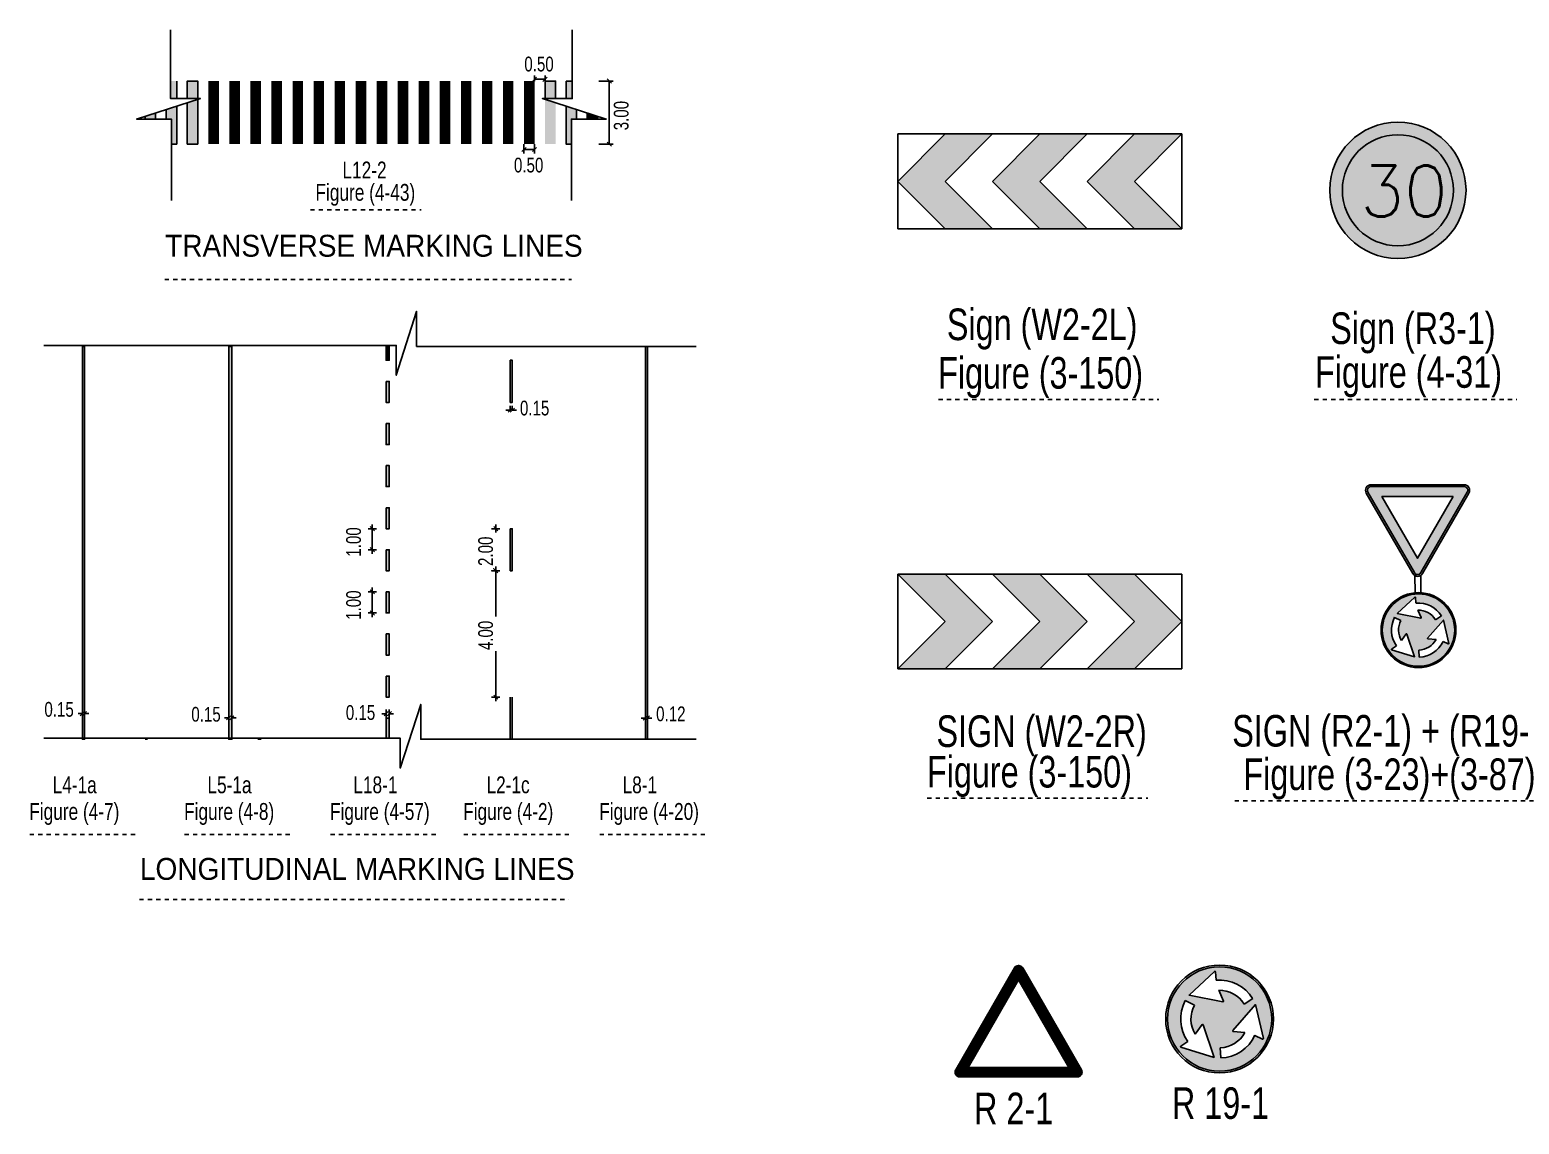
# Model space of a CAD drawing. Header units: metres. Extents: x 427982 to 431722, y 2905273 to 2906993.
# Drawn here: x 427982 to 428335.9, y 2905746.8 to 2906006.7 of the extents above; entities that cross this region are included whole.
import ezdxf
from ezdxf.enums import TextEntityAlignment as Align
from ezdxf.lldxf.tags import DXFTag

# ---------------------------------------------------------------- set-up
doc = ezdxf.new("R2010")
doc.units = ezdxf.units.M
doc.linetypes.add('TI-620 150-200', pattern=[2, 1, -1])
for name, color, linetype in [('6_HAHI_Hatch Details 1.1', 7, 'Continuous'), ('TI-DETAILS', 7, 'Continuous'), ('TI-MARKING', 7, 'Continuous')]:
    doc.layers.add(name, color=color, linetype=linetype)
doc.styles.add('DIM', font='simplex.shx')
doc.styles.add('JEREC', font='swisscl.ttf')
doc.styles.get("Standard").update_dxf_attribs({"font": 'simplex.shx'})
tags = doc.linetypes.add('TI-LE', pattern='A,66.702581,-0.059557,["L.E",DIM,S=1,R=0,X=0,Y=-0.439865],-2.345205,61.327337', length=130.43468).pattern_tags.tags
tags[6] = DXFTag(74, 10)

# ---------------------------------------------------------------- blocks, each defined once
blk = doc.blocks.new('R2-1')
at = {"layer": 'TI-MARKING'}
h = blk.add_hatch(dxfattribs=at)
h.set_pattern_fill('ANSI31', color=1, scale=0.149766, angle=315, style=0)
h.set_pattern_definition([(360, (428436.662826, 2906204.24851), (0, 0.0187207537), [])])
h.paths.add_polyline_path([(428216.9, 2905781.04), (428204.92, 2905760.29), (428228.88, 2905760.29)], flags=16)
edge = h.paths.add_edge_path()
edge.add_line((428231.84, 2905759.72), (428217.89, 2905783.89))
edge.add_arc((428216.9, 2905783.32), 1.14, 30, 150)
edge.add_line((428215.92, 2905783.89), (428201.97, 2905759.72))
edge.add_arc((428202.95, 2905759.15), 1.14, 150, 270)
edge.add_line((428202.95, 2905758.01), (428230.85, 2905758.01))
edge.add_arc((428230.85, 2905759.15), 1.14, 270, 390)
for p, q in [((428215.92, 2905783.89), (428201.97, 2905759.72)), ((428231.84, 2905759.72), (428217.89, 2905783.89)), ((428216.9, 2905781.04), (428204.92, 2905760.29)), ((428228.88, 2905760.29), (428216.9, 2905781.04)), ((428204.92, 2905760.29), (428228.88, 2905760.29)), ((428202.95, 2905758.01), (428230.85, 2905758.01))]:
    blk.add_line(p, q, dxfattribs=at)
for centre, start, end in [((428216.9, 2905783.32), 30, 150), ((428202.95, 2905759.15), 150, 270), ((428230.85, 2905759.15), 270, 30)]:
    blk.add_arc(centre, 1.14, start, end, dxfattribs=at)
blk = doc.blocks.new('W2-2R')
at = {"layer": 'TI-DETAILS'}
for points in [[(428199.46, 2905877.46), (428188.21, 2905877.46), (428199.46, 2905866.21), (428210.71, 2905866.21)], [(428221.96, 2905877.46), (428210.71, 2905877.46), (428221.96, 2905866.21), (428233.21, 2905866.21)], [(428244.37, 2905877.46), (428233.21, 2905877.46), (428244.37, 2905866.3)], [(428244.46, 2905877.46), (428244.37, 2905877.46), (428244.37, 2905866.3), (428244.46, 2905866.21), (428255.71, 2905866.21)], [(428210.71, 2905866.21), (428199.46, 2905866.21), (428188.21, 2905854.96), (428199.46, 2905854.96)], [(428210.71, 2905854.96), (428221.96, 2905854.96), (428233.21, 2905866.21), (428221.96, 2905866.21)], [(428233.21, 2905854.96), (428244.37, 2905854.96), (428244.37, 2905866.12)], [(428244.46, 2905866.21), (428244.37, 2905866.12), (428244.37, 2905854.96), (428244.46, 2905854.96), (428255.71, 2905866.21)]]:
    blk.add_hatch(color=1, dxfattribs=at).paths.add_polyline_path(points)
for p, q in [((428188.21, 2905877.46), (428188.21, 2905854.96)), ((428255.71, 2905877.46), (428188.21, 2905877.46)), ((428188.21, 2905877.46), (428199.46, 2905866.21)), ((428210.71, 2905866.21), (428199.46, 2905877.46)), ((428210.71, 2905877.46), (428221.96, 2905866.21)), ((428233.21, 2905866.21), (428221.96, 2905877.46)), ((428233.21, 2905877.46), (428244.46, 2905866.21)), ((428255.71, 2905866.21), (428244.46, 2905877.46)), ((428255.71, 2905854.96), (428255.71, 2905877.46)), ((428199.46, 2905866.21), (428188.21, 2905854.96)), ((428199.46, 2905854.96), (428210.71, 2905866.21)), ((428221.96, 2905866.21), (428210.71, 2905854.96)), ((428221.96, 2905854.96), (428233.21, 2905866.21)), ((428244.46, 2905866.21), (428233.21, 2905854.96)), ((428244.46, 2905854.96), (428255.71, 2905866.21)), ((428188.21, 2905854.96), (428255.71, 2905854.96))]:
    blk.add_line(p, q, dxfattribs=at)
blk = doc.blocks.new('R19-1')
at = {"layer": 'TI-DETAILS'}
h = blk.add_hatch(color=162, dxfattribs=at)
h.paths.add_polyline_path([(428264.67, 2905784.16), (428264.67, 2905781.02, -0.259505), (428272.54, 2905776.65), (428270.51, 2905775.31, 0.262213), (428264.67, 2905778.59), (428264.67, 2905778.12), (428265.62, 2905776.04, -0.612487), (428265.47, 2905775.85), (428264.67, 2905776.01), (428264.67, 2905771.77), (428270.21, 2905771.77), (428273.23, 2905775.19), (428274.02, 2905771.77), (428277.06, 2905771.77, 0.414214)])
h.paths.add_polyline_path([(428270.21, 2905771.77), (428264.67, 2905771.77), (428264.67, 2905759.38, 0.414214), (428277.06, 2905771.77), (428274.02, 2905771.77), (428275.08, 2905767.18, -0.628527), (428274.89, 2905767.02), (428273.07, 2905767.89, -0.28398), (428264.97, 2905762.52), (428264.82, 2905764.95, 0.270708), (428270.69, 2905768.55), (428267.9, 2905768.81, -0.612487), (428267.81, 2905769.04)])
h.paths.add_polyline_path([(428264.67, 2905771.77), (428257.85, 2905771.77, 0.13973), (428258.88, 2905768.17), (428260.5, 2905770.46, -0.612487), (428260.74, 2905770.42), (428263.36, 2905762.65), (428255.49, 2905765.06, -0.628527), (428255.46, 2905765.3), (428257.12, 2905766.43, -0.154912), (428255.42, 2905771.77), (428252.29, 2905771.77, 0.414214), (428264.67, 2905759.38)])
h.paths.add_polyline_path([(428264.67, 2905776.01), (428257.44, 2905777.47), (428263.45, 2905783.08, -0.628527), (428263.68, 2905782.99), (428263.83, 2905780.98, -0.022795), (428264.67, 2905781.02), (428264.67, 2905784.16, 0.414214), (428252.29, 2905771.77), (428255.42, 2905771.77, -0.123629), (428256.52, 2905776.14), (428258.69, 2905775.05, 0.126204), (428257.85, 2905771.77), (428264.67, 2905771.77)])
for p, q in [((428263.83, 2905780.98), (428263.68, 2905782.99)), ((428265.62, 2905776.04), (428264.46, 2905778.59)), ((428270.51, 2905775.31), (428272.54, 2905776.65)), ((428258.69, 2905775.05), (428256.52, 2905776.14)), ((428260.5, 2905770.46), (428258.88, 2905768.17)), ((428257.12, 2905766.43), (428255.46, 2905765.3)), ((428267.9, 2905768.81), (428270.69, 2905768.55)), ((428273.07, 2905767.89), (428274.89, 2905767.02)), ((428264.82, 2905764.95), (428264.97, 2905762.52))]:
    blk.add_line(p, q, dxfattribs=at)
for points in [[(428263.68, 2905782.99, 0.628527), (428263.45, 2905783.08), (428257.44, 2905777.47), (428265.47, 2905775.85, 0.612487), (428265.62, 2905776.04)], [(428274.89, 2905767.02, 0.628527), (428275.08, 2905767.18), (428273.23, 2905775.19), (428267.81, 2905769.04, 0.612487), (428267.9, 2905768.81)], [(428255.46, 2905765.3, 0.628527), (428255.49, 2905765.06), (428263.36, 2905762.65), (428260.74, 2905770.42, 0.612487), (428260.5, 2905770.46)]]:
    blk.add_lwpolyline(points, format="xyb", dxfattribs=at)
for radius in [12.81, 12.39]:
    blk.add_circle((428264.67, 2905771.77), radius, dxfattribs=at)
for radius, start, end in [(9.25, 31.8093, 95.2233), (6.82, 31.2283, 91.8177), (9.25, 151.8093, 215.2233), (6.82, 151.2283, 211.8177), (6.82, 271.2283, 331.8177), (9.25, 271.8093, 335.2233)]:
    blk.add_arc((428264.67, 2905771.77), radius, start, end, dxfattribs=at)
blk = doc.blocks.new('W2-2L')
at = {"layer": 'TI-DETAILS'}
for points in [[(428199.46, 2905981.99), (428199.55, 2905981.99), (428199.55, 2905970.83), (428199.46, 2905970.74), (428188.21, 2905970.74)], [(428199.55, 2905981.99), (428210.71, 2905981.99), (428199.55, 2905970.83)], [(428221.96, 2905981.99), (428233.21, 2905981.99), (428221.96, 2905970.74), (428210.71, 2905970.74)], [(428244.46, 2905981.99), (428255.71, 2905981.99), (428244.46, 2905970.74), (428233.21, 2905970.74)], [(428199.46, 2905970.74), (428199.55, 2905970.64), (428199.55, 2905959.49), (428199.46, 2905959.49), (428188.21, 2905970.74)], [(428210.71, 2905959.49), (428199.55, 2905959.49), (428199.55, 2905970.64)], [(428233.21, 2905959.49), (428221.96, 2905959.49), (428210.71, 2905970.74), (428221.96, 2905970.74)], [(428233.21, 2905970.74), (428244.46, 2905970.74), (428255.71, 2905959.49), (428244.46, 2905959.49)]]:
    blk.add_hatch(color=1, dxfattribs=at).paths.add_polyline_path(points)
for p, q in [((428188.21, 2905959.49), (428188.21, 2905981.99)), ((428188.21, 2905981.99), (428255.71, 2905981.99)), ((428188.21, 2905970.74), (428199.46, 2905981.99)), ((428210.71, 2905981.99), (428199.46, 2905970.74)), ((428210.71, 2905970.74), (428221.96, 2905981.99)), ((428233.21, 2905981.99), (428221.96, 2905970.74)), ((428233.21, 2905970.74), (428244.46, 2905981.99)), ((428255.71, 2905981.99), (428244.46, 2905970.74)), ((428255.71, 2905981.99), (428255.71, 2905959.49)), ((428199.46, 2905959.49), (428188.21, 2905970.74)), ((428199.46, 2905970.74), (428210.71, 2905959.49)), ((428221.96, 2905959.49), (428210.71, 2905970.74)), ((428221.96, 2905970.74), (428233.21, 2905959.49)), ((428244.46, 2905959.49), (428233.21, 2905970.74)), ((428244.46, 2905970.74), (428255.71, 2905959.49)), ((428255.71, 2905959.49), (428188.21, 2905959.49))]:
    blk.add_line(p, q, dxfattribs=at)
blk = doc.blocks.new('R2-1+R19-1')
at = {"layer": 'TI-DETAILS'}
h = blk.add_hatch(color=1, dxfattribs=at)
h.paths.add_polyline_path([(428311.73, 2905898.25), (428300.69, 2905898.25, 0.57735), (428299.92, 2905896.91), (428307.02, 2905884.62), (428309.76, 2905884.62), (428303.26, 2905895.87), (428311.73, 2905895.87)])
h.paths.add_polyline_path([(428323.53, 2905896.91, 0.57735), (428322.76, 2905898.25), (428311.73, 2905898.25), (428311.73, 2905895.87), (428320.19, 2905895.87), (428313.69, 2905884.62), (428316.43, 2905884.62)])
h.paths.add_polyline_path([(428316.43, 2905884.62), (428313.69, 2905884.62), (428311.73, 2905881.21), (428311.73, 2905877.36, 0.267949), (428312.5, 2905877.8)])
h.paths.add_polyline_path([(428309.76, 2905884.62), (428307.02, 2905884.62), (428310.96, 2905877.8, 0.267949), (428311.73, 2905877.36), (428311.73, 2905881.21)])
h = blk.add_hatch(color=162, dxfattribs=at)
h.paths.add_polyline_path([(428311.93, 2905872.75), (428311.93, 2905870.57, -0.259505), (428317.38, 2905867.53), (428315.98, 2905866.6, 0.262213), (428311.93, 2905868.89), (428311.93, 2905868.55), (428312.58, 2905867.11, -0.612487), (428312.48, 2905866.98), (428311.93, 2905867.09), (428311.93, 2905864.15), (428315.77, 2905864.15), (428317.86, 2905866.52), (428318.41, 2905864.15), (428320.53, 2905864.15, 0.414214)])
h.paths.add_polyline_path([(428315.77, 2905864.15), (428311.93, 2905864.15), (428311.93, 2905855.55, 0.414214), (428320.53, 2905864.15), (428318.41, 2905864.15), (428319.15, 2905860.96, -0.628527), (428319.02, 2905860.85), (428317.76, 2905861.46, -0.28398), (428312.13, 2905857.73), (428312.03, 2905859.41, 0.270708), (428316.1, 2905861.91), (428314.16, 2905862.1, -0.612487), (428314.1, 2905862.25)])
h.paths.add_polyline_path([(428311.93, 2905864.15), (428307.19, 2905864.15, 0.13973), (428307.9, 2905861.65), (428309.03, 2905863.24, -0.612487), (428309.19, 2905863.21), (428311.01, 2905857.82), (428305.55, 2905859.49, -0.628527), (428305.52, 2905859.65), (428306.68, 2905860.44, -0.154912), (428305.5, 2905864.15), (428303.32, 2905864.15, 0.414214), (428311.93, 2905855.55)])
h.paths.add_polyline_path([(428311.93, 2905867.09), (428306.9, 2905868.1), (428311.08, 2905872, -0.628527), (428311.23, 2905871.94), (428311.34, 2905870.55, -0.022795), (428311.93, 2905870.57), (428311.93, 2905872.75, 0.414214), (428303.32, 2905864.15), (428305.5, 2905864.15, -0.123629), (428306.26, 2905867.18), (428307.77, 2905866.43, 0.126204), (428307.19, 2905864.15), (428311.93, 2905864.15)])
for p, q in [((428299.54, 2905896.69), (428310.57, 2905877.58)), ((428299.92, 2905896.91), (428310.96, 2905877.8)), ((428322.76, 2905898.69), (428300.69, 2905898.69)), ((428322.76, 2905898.25), (428300.69, 2905898.25)), ((428312.5, 2905877.8), (428323.53, 2905896.91)), ((428312.88, 2905877.58), (428323.92, 2905896.69)), ((428311.06, 2905877.09), (428311.11, 2905873.04)), ((428312.46, 2905877.13), (428312.51, 2905873.05)), ((428311.34, 2905870.55), (428311.23, 2905871.94)), ((428312.58, 2905867.11), (428311.78, 2905868.88)), ((428307.77, 2905866.43), (428306.26, 2905867.18)), ((428315.98, 2905866.6), (428317.38, 2905867.53)), ((428309.03, 2905863.24), (428307.9, 2905861.65)), ((428314.16, 2905862.1), (428316.1, 2905861.91)), ((428317.76, 2905861.46), (428319.02, 2905860.85)), ((428306.68, 2905860.44), (428305.52, 2905859.65)), ((428312.03, 2905859.41), (428312.13, 2905857.73))]:
    blk.add_line(p, q, dxfattribs=at)
blk.add_lwpolyline([(428320.19, 2905895.87), (428303.26, 2905895.87), (428311.73, 2905881.21)], close=True, dxfattribs=at)
for points in [[(428311.23, 2905871.94, 0.628527), (428311.08, 2905872), (428306.9, 2905868.1), (428312.48, 2905866.98, 0.612487), (428312.58, 2905867.11)], [(428319.02, 2905860.85, 0.628527), (428319.15, 2905860.96), (428317.86, 2905866.52), (428314.1, 2905862.25, 0.612487), (428314.16, 2905862.1)], [(428305.52, 2905859.65, 0.628527), (428305.55, 2905859.49), (428311.01, 2905857.82), (428309.19, 2905863.21, 0.612487), (428309.03, 2905863.24)]]:
    blk.add_lwpolyline(points, format="xyb", dxfattribs=at)
for radius in [8.9, 8.6]:
    blk.add_circle((428311.93, 2905864.15), radius, dxfattribs=at)
for centre, radius, start, end in [((428300.69, 2905897.36), 1.33, 90, 210), ((428300.69, 2905897.36), 0.89, 90, 210), ((428322.76, 2905897.36), 1.33, 330, 90), ((428322.76, 2905897.36), 0.89, 330, 90), ((428311.73, 2905878.24), 1.33, 210, 330), ((428311.73, 2905878.24), 0.89, 210, 330), ((428311.93, 2905864.15), 6.42, 31.8093, 95.2233), ((428311.93, 2905864.15), 4.74, 31.2283, 91.8177), ((428311.93, 2905864.15), 6.42, 151.8093, 215.2233), ((428311.93, 2905864.15), 4.74, 151.2283, 211.8177), ((428311.93, 2905864.15), 4.74, 271.2283, 331.8177), ((428311.93, 2905864.15), 6.42, 271.8093, 335.2233)]:
    blk.add_arc(centre, radius, start, end, dxfattribs=at)

msp = doc.modelspace()

# ---------------------------------------------------------------- hatches: boundary and pattern name
at = {"layer": '6_HAHI_Hatch Details 1.1'}
h = msp.add_hatch(color=256, dxfattribs=at)
h.dxf.hatch_style = 1
h.paths.add_polyline_path([(428011.87, 2905986.989), (428009.37, 2905986.19), (428009.37, 2905985.543), (428011.87, 2905985.543)])
h.paths.add_polyline_path([(428021.87, 2905994.572), (428019.37, 2905994.572), (428019.37, 2905990.383), (428021.87, 2905990.383)])
h = msp.add_hatch(color=256, dxfattribs=at)
h.dxf.hatch_style = 1
h.paths.add_polyline_path([(428016.87, 2905990.383), (428015.395, 2905990.383), (428015.395, 2905994.572), (428016.87, 2905994.572)])
h.paths.add_polyline_path([(428015.62, 2905979.572), (428015.62, 2905985.543), (428014.37, 2905985.543), (428014.37, 2905987.788), (428016.87, 2905988.587), (428016.87, 2905979.572)])
h = msp.add_hatch(color=256, dxfattribs=at)
h.dxf.hatch_style = 1
h.paths.add_polyline_path([(428106.889, 2905989.386), (428104.389, 2905990.185), (428104.389, 2905979.572), (428106.889, 2905979.572)])
h.paths.add_polyline_path([(428106.889, 2905994.572), (428104.389, 2905994.572), (428104.389, 2905990.383), (428106.889, 2905990.383)])
h = msp.add_hatch(color=256, dxfattribs=at)
h.dxf.hatch_style = 1
h.paths.add_polyline_path([(428109.389, 2905990.383), (428110.864, 2905990.383), (428110.864, 2905994.572), (428109.389, 2905994.572)])
h.paths.add_polyline_path([(428110.639, 2905979.572), (428110.639, 2905985.543), (428111.889, 2905985.543), (428111.889, 2905987.788), (428109.389, 2905988.587), (428109.389, 2905979.572)])
h = msp.add_hatch(color=256, dxfattribs=at)
h.dxf.hatch_style = 1
h.paths.add_polyline_path([(428019.37, 2905979.572), (428021.87, 2905979.572), (428021.87, 2905990.185), (428019.37, 2905989.386)])
h = msp.add_hatch(color=256, dxfattribs=at)
h.dxf.hatch_style = 1
h.paths.add_polyline_path([(428116.889, 2905986.19), (428114.389, 2905986.989), (428114.389, 2905985.543), (428116.889, 2905985.543)])
h = msp.add_hatch(color=1, dxfattribs=at)
h.dxf.hatch_style = 1
edge = h.paths.add_edge_path(flags=17)
edge.add_arc((428307.032, 2905968.622), 13.193, 0, 360)
edge = h.paths.add_edge_path()
edge.add_arc((428307.032, 2905968.622), 16.193, 0, 360)
h = msp.add_hatch(color=256, dxfattribs=at)
h.dxf.hatch_style = 1
edge = h.paths.add_edge_path()
edge.add_arc((428307.032, 2905968.622), 13.193, 0, 360)
at = {"layer": 'TI-DETAILS'}
for points in [[(427994.468, 2905931.55), (427994.468, 2905838.229), (427994.968, 2905838.229), (427994.968, 2905931.55)], [(428067.377, 2905931.55), (428066.627, 2905931.55), (428066.627, 2905928.229), (428067.377, 2905928.229)], [(428128.235, 2905931.55), (428128.235, 2905838.229), (428128.735, 2905838.229), (428128.735, 2905931.55)], [(428096.114, 2905918.229), (428096.614, 2905918.229), (428096.614, 2905928.229), (428096.114, 2905928.229)], [(428067.377, 2905923.229), (428066.627, 2905923.229), (428066.627, 2905918.229), (428067.377, 2905918.229)], [(428067.377, 2905913.229), (428066.627, 2905913.229), (428066.627, 2905908.229), (428067.377, 2905908.229)], [(428067.377, 2905903.229), (428066.627, 2905903.229), (428066.627, 2905898.229), (428067.377, 2905898.229)], [(428067.377, 2905893.229), (428066.627, 2905893.229), (428066.627, 2905888.229), (428067.377, 2905888.229)], [(428096.114, 2905878.229), (428096.614, 2905878.229), (428096.614, 2905888.229), (428096.114, 2905888.229)], [(428067.377, 2905883.229), (428066.627, 2905883.229), (428066.627, 2905878.229), (428067.377, 2905878.229)], [(428067.377, 2905873.229), (428066.627, 2905873.229), (428066.627, 2905868.229), (428067.377, 2905868.229)], [(428067.377, 2905863.229), (428066.627, 2905863.229), (428066.627, 2905858.229), (428067.377, 2905858.229)], [(428067.377, 2905853.229), (428066.627, 2905853.229), (428066.627, 2905848.229), (428067.377, 2905848.229)], [(428096.114, 2905838.229), (428096.614, 2905838.229), (428096.614, 2905848.229), (428096.114, 2905848.229)], [(428066.627, 2905838.454), (428067.377, 2905838.454), (428067.377, 2905843.229), (428066.627, 2905843.229)]]:
    msp.add_hatch(color=256, dxfattribs=at).paths.add_polyline_path(points)
h = msp.add_hatch(color=256, dxfattribs=at)
h.dxf.hatch_style = 1
h.paths.add_polyline_path([(428029.232, 2905838.229), (428029.232, 2905931.55), (428029.982, 2905931.55), (428029.982, 2905838.229)])

# ---------------------------------------------------------------- linework, layer by layer
for p, q in [((428101.889, 2905994.572), (428101.889, 2905995.886)), ((428104.389, 2905994.572), (428104.389, 2905995.886)), ((428016.87, 2905994.572), (428016.87, 2905990.383)), ((428104.389, 2905994.986), (428101.889, 2905994.986)), ((428110.864, 2905994.572), (428109.389, 2905994.572)), ((428109.389, 2905994.572), (428109.389, 2905990.383)), ((428119.656, 2905979.572), (428119.656, 2905994.572)), ((428099.389, 2905979.572), (428099.389, 2905977.394)), ((428099.389, 2905978.294), (428101.889, 2905978.294)), ((428101.889, 2905979.572), (428101.889, 2905977.394)), ((428117.201, 2905979.572), (428120.556, 2905979.572))]:
    msp.add_line(p, q)
at = {"const_width": 2.5, "flags": 128}
for points in [[(428025.639, 2905994.572), (428025.639, 2905979.572)], [(428030.639, 2905994.572), (428030.639, 2905979.572)], [(428035.639, 2905994.572), (428035.639, 2905979.572)], [(428040.639, 2905994.572), (428040.639, 2905979.572)], [(428045.639, 2905994.572), (428045.639, 2905979.572)], [(428050.639, 2905994.572), (428050.639, 2905979.572)], [(428055.639, 2905994.572), (428055.639, 2905979.572)], [(428060.639, 2905994.572), (428060.639, 2905979.572)], [(428065.639, 2905994.572), (428065.639, 2905979.572)], [(428070.639, 2905994.572), (428070.639, 2905979.572)], [(428075.639, 2905994.572), (428075.639, 2905979.572)], [(428080.639, 2905994.572), (428080.639, 2905979.572)], [(428085.639, 2905994.572), (428085.639, 2905979.572)], [(428090.639, 2905994.572), (428090.639, 2905979.572)], [(428095.639, 2905994.572), (428095.639, 2905979.572)], [(428100.639, 2905994.572), (428100.639, 2905979.572)]]:
    msp.add_lwpolyline(points, dxfattribs=at)
for points in [[(428021.87, 2905990.383), (428021.87, 2905994.572), (428019.37, 2905994.572), (428019.37, 2905990.383)], [(428104.389, 2905990.383), (428104.389, 2905994.572), (428106.889, 2905994.572), (428106.889, 2905990.383)], [(428016.87, 2905988.587), (428016.87, 2905979.572), (428015.62, 2905979.572)], [(428019.37, 2905989.386), (428019.37, 2905979.572), (428021.87, 2905979.572), (428021.87, 2905990.185)], [(428109.389, 2905988.587), (428109.389, 2905979.572), (428110.639, 2905979.572)], [(428014.37, 2905985.543), (428014.37, 2905987.788)], [(428111.889, 2905985.543), (428111.889, 2905987.788)]]:
    msp.add_lwpolyline(points)
at = {"flags": 128}
for points in [[(428120.556, 2905994.572), (428117.201, 2905994.572)], [(428009.37, 2905986.19), (428009.37, 2905985.543)], [(428011.87, 2905986.989), (428011.87, 2905985.543)], [(428011.87, 2905985.543), (428011.87, 2905986.989)], [(428114.389, 2905986.989), (428114.389, 2905985.543)], [(428114.389, 2905985.543), (428114.389, 2905986.989)], [(428116.889, 2905986.19), (428116.889, 2905985.543)]]:
    msp.add_lwpolyline(points, dxfattribs=at)
at = {"layer": 'TI-DETAILS', "color": 0, "linetype": 'ByBlock', "lineweight": -2}
for p, q in [((428101.389, 2905994.486), (428102.389, 2905995.486)), ((428103.889, 2905994.486), (428104.889, 2905995.486)), ((428120.156, 2905994.072), (428119.156, 2905995.072)), ((428098.889, 2905977.794), (428099.889, 2905978.794)), ((428101.389, 2905977.794), (428102.389, 2905978.794)), ((428119.156, 2905980.072), (428120.156, 2905979.072)), ((428095.614, 2905915.879), (428096.614, 2905916.879)), ((428097.114, 2905916.879), (428096.114, 2905915.879)), ((428063.848, 2905887.729), (428062.848, 2905888.729)), ((428093.187, 2905887.729), (428092.187, 2905888.729)), ((428062.848, 2905883.729), (428063.848, 2905882.729)), ((428063.848, 2905872.729), (428062.848, 2905873.729)), ((428062.848, 2905868.729), (428063.848, 2905867.729)), ((428092.187, 2905848.729), (428093.187, 2905847.729)), ((427993.968, 2905843.815), (427994.968, 2905844.815)), ((427995.468, 2905844.815), (427994.468, 2905843.815)), ((428028.732, 2905842.814), (428029.732, 2905843.814)), ((428030.482, 2905843.814), (428029.482, 2905842.814)), ((428066.127, 2905843.776), (428067.127, 2905844.776)), ((428067.877, 2905844.776), (428066.877, 2905843.776)), ((428127.735, 2905842.752), (428128.735, 2905843.752)), ((428129.235, 2905843.752), (428128.235, 2905842.752))]:
    msp.add_line(p, q, dxfattribs=at)
at = {"layer": 'TI-DETAILS', "linetype": 'TI-620 150-200'}
for p, q in [((428048.622, 2905963.961), (428074.924, 2905963.961)), ((428014.024, 2905947.409), (428110.707, 2905947.409)), ((428197.876, 2905918.96), (428250.246, 2905918.96)), ((428287.176, 2905918.96), (428335.334, 2905918.96)), ((428195.227, 2905824.223), (428247.596, 2905824.223)), ((428268.283, 2905823.62), (428353.552, 2905823.62)), ((427981.96, 2905815.615), (428007.272, 2905815.615)), ((428018.749, 2905815.615), (428044.061, 2905815.615)), ((428053.417, 2905815.615), (428078.73, 2905815.615)), ((428085.058, 2905815.615), (428110.37, 2905815.615)), ((428117.39, 2905815.615), (428142.702, 2905815.615)), ((428008.018, 2905800.118), (428110.035, 2905800.118))]:
    msp.add_line(p, q, dxfattribs=at)
at = {"layer": 'TI-DETAILS'}
for p, q in [((427994.968, 2905931.55), (427994.968, 2905838.229)), ((428029.982, 2905931.55), (428029.982, 2905838.229)), ((428128.235, 2905931.55), (428128.235, 2905838.229)), ((428128.735, 2905931.55), (428128.735, 2905838.229)), ((428009.9, 2905838.229), (428009.4, 2905838.229)), ((428036.911, 2905838.229), (428036.161, 2905838.229))]:
    msp.add_line(p, q, dxfattribs=at)
at = {"layer": 'TI-DETAILS', "color": 7}
for p, q in [((428064.348, 2905888.229), (428062.348, 2905888.229)), ((428063.348, 2905882.229), (428063.348, 2905889.229)), ((428093.687, 2905888.229), (428091.687, 2905888.229)), ((428092.687, 2905889.229), (428092.687, 2905887.335)), ((428064.348, 2905883.229), (428062.348, 2905883.229)), ((428092.687, 2905879.229), (428092.687, 2905867.343)), ((428092.687, 2905877.229), (428092.687, 2905879.124)), ((428064.348, 2905873.229), (428062.348, 2905873.229)), ((428063.348, 2905867.229), (428063.348, 2905874.229)), ((428064.348, 2905868.229), (428062.348, 2905868.229)), ((428092.687, 2905847.229), (428092.687, 2905859.116)), ((428093.687, 2905848.229), (428091.687, 2905848.229)), ((428066.627, 2905844.276), (428065.627, 2905844.276)), ((428066.627, 2905843.276), (428066.627, 2905845.276)), ((428067.377, 2905843.276), (428067.377, 2905845.276)), ((428067.377, 2905844.276), (428068.377, 2905844.276))]:
    msp.add_line(p, q, dxfattribs=at)
for points in [[(428015.62, 2905966.163), (428015.62, 2905985.543), (428007.345, 2905985.543), (428022.49, 2905990.383), (428015.395, 2905990.383), (428015.395, 2906006.737)], [(428110.639, 2905966.163), (428110.639, 2905985.543), (428118.915, 2905985.543), (428103.77, 2905990.383), (428110.864, 2905990.383), (428110.864, 2906006.737)], [(427985.279, 2905931.775), (428069.044, 2905931.775), (428069.044, 2905924.68), (428073.884, 2905939.826), (428073.884, 2905931.55), (428140.299, 2905931.55)], [(428095.114, 2905916.379), (428096.114, 2905916.379), (428096.114, 2905917.379)], [(428097.614, 2905916.379), (428096.614, 2905916.379), (428096.614, 2905917.379)], [(427985.279, 2905838.454), (428069.997, 2905838.454), (428069.997, 2905831.36), (428074.838, 2905846.505), (428074.838, 2905838.229), (428140.299, 2905838.229)], [(427993.468, 2905844.315), (427994.468, 2905844.315), (427994.468, 2905845.315)], [(427995.968, 2905844.315), (427994.968, 2905844.315), (427994.968, 2905845.315)], [(428028.232, 2905843.314), (428029.232, 2905843.314), (428029.232, 2905844.314)], [(428030.982, 2905843.314), (428029.982, 2905843.314), (428029.982, 2905844.314)], [(428127.235, 2905843.252), (428128.235, 2905843.252), (428128.235, 2905844.252)], [(428129.735, 2905843.252), (428128.735, 2905843.252), (428128.735, 2905844.252)]]:
    msp.add_lwpolyline(points, dxfattribs=at)
at = {"layer": 'TI-DETAILS'}
for points in [[(427994.468, 2905931.55), (427994.468, 2905838.229), (427994.968, 2905838.229), (427994.968, 2905931.55)], [(428029.232, 2905838.229), (428029.232, 2905931.55), (428029.982, 2905931.55), (428029.982, 2905838.229)], [(428096.114, 2905928.229), (428096.114, 2905918.229), (428096.614, 2905918.229), (428096.614, 2905928.229)], [(428066.627, 2905923.229), (428066.627, 2905918.229), (428067.377, 2905918.229), (428067.377, 2905923.229)], [(428066.627, 2905913.229), (428066.627, 2905908.229), (428067.377, 2905908.229), (428067.377, 2905913.229)], [(428066.627, 2905903.229), (428066.627, 2905898.229), (428067.377, 2905898.229), (428067.377, 2905903.229)], [(428066.627, 2905893.229), (428066.627, 2905888.229), (428067.377, 2905888.229), (428067.377, 2905893.229)], [(428096.114, 2905888.229), (428096.114, 2905878.229), (428096.614, 2905878.229), (428096.614, 2905888.229)], [(428066.627, 2905883.229), (428066.627, 2905878.229), (428067.377, 2905878.229), (428067.377, 2905883.229)], [(428066.627, 2905873.229), (428066.627, 2905868.229), (428067.377, 2905868.229), (428067.377, 2905873.229)], [(428066.627, 2905863.229), (428066.627, 2905858.229), (428067.377, 2905858.229), (428067.377, 2905863.229)], [(428066.627, 2905853.229), (428066.627, 2905848.229), (428067.377, 2905848.229), (428067.377, 2905853.229)]]:
    msp.add_lwpolyline(points, close=True, dxfattribs=at)
for points in [[(427994.468, 2905931.55), (427994.468, 2905838.229), (427994.968, 2905838.229)], [(428029.232, 2905931.55), (428029.232, 2905838.229), (428029.982, 2905838.229)], [(428066.627, 2905931.55), (428066.627, 2905928.229), (428067.377, 2905928.229), (428067.377, 2905931.55)], [(428096.114, 2905848.229), (428096.114, 2905838.229), (428096.614, 2905838.229), (428096.614, 2905848.229)], [(428067.377, 2905838.454), (428067.377, 2905843.229), (428066.627, 2905843.229), (428066.627, 2905838.454)]]:
    msp.add_lwpolyline(points, dxfattribs=at)
at = {"layer": 'TI-DETAILS', "color": 7}
msp.add_lwpolyline([(428093.687, 2905878.229), (428091.687, 2905878.229)], close=True, dxfattribs=at)
at = {"layer": 'TI-DETAILS', "color": 0, "linetype": 'ByBlock', "lineweight": -2}
msp.add_lwpolyline([(428093.187, 2905877.729), (428092.187, 2905878.729)], close=True, dxfattribs=at)
at = {"layer": 'TI-DETAILS', "linetype": 'TI-LE'}
for radius in [16.193, 13.193]:
    msp.add_circle((428307.032, 2905968.622), radius, dxfattribs=at)

# ---------------------------------------------------------------- block references
for name in ['W2-2L', 'R2-1+R19-1', 'W2-2R', 'R2-1', 'R19-1']:
    msp.add_blockref(name, (0, 0))

# ---------------------------------------------------------------- texts
at = {"color": 250}
msp.add_text('30', height=12.1036, dxfattribs=at).set_placement((428298.137, 2905962.383))
at = {"layer": 'TI-DETAILS', "color": 1, "style": 'JEREC'}
for s, p in [('0.50', (428099.471, 2905996.858)), ('0.50', (428097.003, 2905972.851)), ('0.15', (428098.423, 2905915.133)), ('0.15', (427985.43, 2905843.573)), ('0.15', (428020.344, 2905842.41)), ('0.15', (428057.052, 2905842.823)), ('0.12', (428130.786, 2905842.509))]:
    msp.add_text(s, height=3.5, dxfattribs=at).set_placement(p)
for s, p in [('3.00', (428124.234, 2905982.868)), ('1.00', (428060.634, 2905881.589)), ('2.00', (428092.012, 2905879.383)), ('1.00', (428060.634, 2905866.589)), ('4.00', (428092.012, 2905859.391))]:
    msp.add_text(s, height=3.5, rotation=90, dxfattribs=at).set_placement(p)
at = {"layer": 'TI-DETAILS', "linetype": 'TI-620 150-200', "style": 'JEREC'}
for s, height, p in [('L12-2', 4, (428056.253, 2905971.438)), ('Figure (4-43)', 4, (428049.842, 2905966.131)), ('SIGN (R2-1) + (R19-1)', 7.5, (428267.678, 2905836.479)), ('L4-1a', 4, (427987.383, 2905825.395)), ('L5-1a', 4, (428024.172, 2905825.395)), ('L18-1', 4, (428058.84, 2905825.395)), ('L2-1c', 4, (428090.481, 2905825.395)), ('L8-1', 4, (428122.813, 2905825.395)), ('Figure (4-7)', 4, (427981.834, 2905819.07)), ('Figure (4-8)', 4, (428018.624, 2905819.07)), ('Figure (4-57)', 4, (428053.292, 2905819.07)), ('Figure (4-2)', 4, (428084.933, 2905819.07)), ('Figure (4-20)', 4, (428117.264, 2905819.07))]:
    msp.add_text(s, height=height, dxfattribs=at).set_placement(p)
at = {"layer": 'TI-DETAILS', "linetype": 'TI-620 150-200', "style": 'JEREC', "width": 1.25}
for s, p in [('TRANSVERSE MARKING LINES', (428014.122, 2905952.841)), ('LONGITUDINAL MARKING LINES', (428008.116, 2905804.823))]:
    msp.add_text(s, height=5.2, dxfattribs=at).set_placement(p)
at = {"layer": 'TI-DETAILS', "color": 7, "style": 'JEREC', "oblique": 0}
for s, p in [('Sign (W2-2L)', (428199.866, 2905933.024)), ('Sign (R3-1)', (428290.958, 2905932.104)), ('Figure (3-150)', (428197.783, 2905921.498)), ('Figure (4-31)', (428287.354, 2905921.715)), ('Figure (3-150)', (428195.134, 2905826.761)), ('Figure (3-23)+(3-87)', (428270.324, 2905826.158)), ('R 19-1', (428253.351, 2905748.045)), ('R 2-1', (428206.34, 2905746.784))]:
    msp.add_text(s, height=7.5, dxfattribs=at).set_placement(p)
msp.add_text('SIGN (W2-2R)', height=7.5, dxfattribs=at).set_placement((428222.384, 2905840.139), align=Align.MIDDLE_CENTER)

doc.saveas('drawing.dxf')
